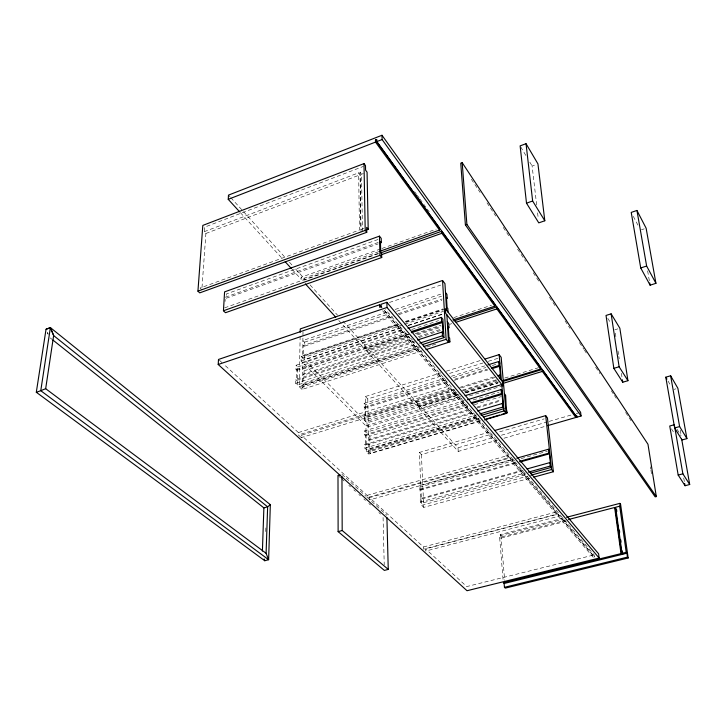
<?xml version="1.0" encoding="UTF-8"?>
<svg xmlns="http://www.w3.org/2000/svg" width="726" height="726" viewBox="0 0 726 726"><rect width="100%" height="100%" fill="white"/><g stroke="black" fill="none" stroke-linecap="round" stroke-linejoin="round"><path stroke-width="0.54" stroke-dasharray="3.63 2.72" d="M508.209 457.77L451.59 391.514L301.29 437.615L301.335 435.228L451.445 389.072L508 455.447L508.209 457.77L367.111 497.646L367.075 495.368L301.335 435.228M421.969 350.858L302.08 389.463L302.515 362.392L402.703 329.359M303.014 331.773L302.588 357.972L403.611 324.531M419.374 349.415L302.116 387.185L303.813 388.837L303.867 385.107L303.023 384.281L303.187 374.153L411.742 338.761M400.834 327.744L304.258 359.651L304.312 356.03L303.486 355.195L303.64 345.367L391.704 315.883M412.495 339.65L304.022 374.979L304.085 370.841L302.406 369.171L408.656 334.359M392.467 316.781L304.466 346.211L304.53 342.191L302.878 340.494L388.664 311.635M301.29 437.615L298.377 434.956L298.413 432.56L223.499 364.016M302.08 389.463L299.23 386.713L300.137 335.711M378.845 251.632L301.145 279.247L301.181 277.214L380.914 248.827M461.872 398.256L367.111 427.051L301.118 360.985L301.19 356.566L399.109 324.095M417.023 346.329L297.433 384.989L295.718 383.328L295.791 379.58L414.247 341.066M415.009 341.973L296.644 380.415L296.843 370.251L295.99 369.416L296.072 365.26L403.71 329.795M297.433 384.989L297.769 366.939L296.072 365.26M265.743 531.568L265.888 527.085M225.069 301.462L225.196 299.339M202 287.505L205.903 233.463L204.197 231.703L204.523 227.184L363.372 166.399M204.197 231.703L358.644 172.815L360.141 174.775L361.04 231.93M363.79 228.454L360.922 229.498L360.023 172.289L362.8 171.227M205.903 233.463L360.141 174.775M362.474 231.412L361.53 174.249L363.372 173.55M536.677 205.022L532.113 166.009L535.997 164.593M378.001 239.498L226.576 293.867L226.321 298.204L378.137 243.891M225.323 297.215L378.319 242.42M381.976 248.446L436.199 229.153M224.688 307.824L378.591 253.211M378.673 253.61L303.858 280.154L301.181 277.214M389.463 302.461L440.682 285.091M395.098 309.476L442.279 293.603M304.53 342.191L389.118 313.795M396.614 311.282L441.58 296.181M641.439 229.77L644.252 228.826M398.147 313.723L442.179 298.976M398.901 314.621L441.825 300.265M303.486 355.195L398.864 323.542M405.299 321.409L442.806 308.958M405.571 321.954L445.383 308.75M304.312 356.03L399.627 324.44M406.052 322.308L442.461 310.238M404.681 324.168L443.368 311.363M408.339 325.266L442.678 313.922M301.118 360.985L401.759 327.753M408.184 325.629L444.584 313.605M297.769 366.939L405.253 331.6M411.696 329.486L438.568 320.647M295.99 369.416L406.533 333.116M453.841 317.589L491.475 305.238M296.843 370.251L407.059 334.114M338.788 320.511L364.634 348.834L408.765 334.377M364.634 348.834L364.606 346.883L366.902 349.406L408.729 335.711M415.172 333.606L440.918 325.184M304.085 370.841L409.101 336.501M416.606 334.051L441.254 325.992M366.902 349.406L366.929 351.357L409.891 337.327M417.405 334.868L441.027 327.154M449.621 324.35L451.772 323.651M418.194 336.655L440.764 329.295M418.947 337.554L440.428 330.557M295.718 383.328L415.49 344.523M303.023 384.281L418.884 346.865M303.867 385.107L419.646 347.754M299.23 386.713L419.301 347.981M426.906 346.992L431.208 345.603M432.288 345.258L436.589 343.87M456.926 393.782L365.85 421.625L365.432 396.505L440.909 372.865M446.299 371.177L480.803 360.368M365.432 396.505L367.783 398.946L442.007 375.778M449.539 373.427L482.881 363.009M488.262 361.33L497.945 358.308M454.966 389.835L365.069 417.432L364.915 408.003L364.207 407.268L364.143 403.411L444.847 378.291M451.3 376.286L484.659 365.904M445.728 379.97L365.568 404.872L364.143 403.411M453.305 377.62L485.803 367.519M492.301 365.505L497.718 363.826M364.207 407.268L447.234 381.522M454.785 379.19L487.128 369.153M614.804 329.785L617.835 328.851M364.915 408.003L447.888 382.303M454.358 380.297L487.754 369.951M298.413 432.56L448.922 386.114L449.067 388.564L298.377 434.956M455.973 392.14L364.407 420.173L364.352 416.706L453.224 389.399M459.73 387.403L493.326 377.075M461.464 387.838L495.041 377.538M462.435 390.161L499.061 378.945M458.46 394.118L417.386 406.66L417.305 404.772L457.253 392.557M462.653 390.906L497.21 380.333M504.761 378.019L539.318 367.447M464.513 391.468L497.047 381.522M464.949 392.14L498.453 381.903M301.19 356.566L367.038 422.822L459.095 394.735M465.593 392.748L498.081 382.838M417.305 404.772L419.31 406.977L459.168 394.817M465.638 392.839L497.954 382.983M419.31 406.977L419.392 408.856L460.375 396.378M460.792 396.977L365.922 425.853L366.349 451.744L368.772 454.086L480.204 421.153M469.413 395.969L502.791 385.824M473.724 412.994L365.523 445.292L365.369 435.591L364.643 434.874L364.579 430.908L464.259 400.707M464.477 402.576L366.022 432.342L364.579 430.908M473.134 399.953L499.098 392.104M364.643 434.874L466.709 404.083M365.369 435.591L467.716 404.79M368.427 434.72L369.852 436.144L467.925 406.633M474.396 404.691L501.33 396.587M480.022 420.835L370.169 453.314L370.106 449.757L369.389 449.058L369.207 439.393L470.802 408.92M477.291 406.968L501.067 399.835M369.207 439.393L369.924 440.101L471.446 409.673M476.846 408.057L500.604 400.933M476.81 416.733L366.312 449.566L364.851 448.151L364.797 444.575L474.16 411.905M364.851 448.151L476.601 414.882M369.389 449.058L476.937 417.114M370.106 449.757L478.661 417.55M366.349 451.744L479.142 418.303M478.951 419.265L368.726 451.917L370.169 453.314M529.408 478.325L423.766 507.374L421.67 505.341L419.374 452.461L490.15 431.825M419.374 452.461L421.425 454.585L492.037 434.048M499.642 431.834L544.191 418.884M342.863 321.037L458.006 447.797L494.896 437.116M501.403 435.228L548.048 421.715M549.137 421.398L571.916 414.8M576.253 413.548L579.511 412.604M419.392 408.856L458.233 451.436L497.446 440.119M503.98 438.232L545.362 426.289M674.046 389.363L675.96 388.809M367.075 495.368L508 455.447M369.543 497.628L510.124 457.934L556.207 512.021L556.452 514.235L423.567 549.137L423.476 546.968L369.543 497.628L369.588 499.905L510.324 460.248L556.452 514.235M523.192 470.811L420.799 499.243L419.61 485.549L513.5 459.095M514.616 460.42L420.862 486.792L419.61 485.549M521.159 458.578L547.322 451.218M419.773 489.351L516.313 462.253M420.399 489.968L516.876 462.916M525.17 474.632L421.579 503.263L420.318 502.038L420.173 498.626L522.629 470.158M420.318 502.038L525.143 473.016M421.67 505.341L527.557 476.138M423.476 546.968L556.207 512.021M593.269 557.323L558.267 516.358L425.708 551.079L425.608 548.92L558.022 514.144L593.006 555.199L593.269 557.323L594.385 557.042L594.122 554.918L385.47 309.467M566.117 521.214L500.477 538.275L500.187 534.608L563.303 518.137M500.187 534.608L500.994 535.452L563.53 519.154M503.036 579.366L499.66 537.431L565.363 520.333M593.006 555.199L466.754 586.563L425.608 548.92M50.239 337.926L52.009 339.341M337.989 475.494L340.494 477.772M341.329 478.525L345.494 482.309M348.834 485.331L350.504 486.847M353.843 489.868L355.513 491.384M358.853 494.415L360.523 495.922M363.853 498.953L365.523 500.468M368.862 503.49L370.532 505.006M378.872 512.565L380.542 514.081M341.946 474.341L345.277 477.372M346.102 478.135L366.058 496.339M366.893 497.101L386.84 515.306M219.334 360.205L222.664 363.254M295.791 379.58L296.644 380.415M201.837 289.756L200.067 288.04L359.488 230.015L358.644 172.815M364.797 444.575L365.523 445.292M420.173 498.626L420.799 499.243M303.187 374.153L304.022 374.979M364.352 416.706L365.069 417.432M303.64 345.367L304.466 346.211M499.66 537.431L500.477 538.275M240.388 212.645L282.16 258.429M292.034 269.255L301.145 279.247M366.929 351.357L417.386 406.66M228.49 195.112L230.015 196.791M230.777 197.635L285.681 258.075M289.493 262.277L292.542 265.634M295.591 268.992L305.501 279.9M310.075 284.937L337.526 315.166M382.602 310.764L449.067 388.564M384.716 310.773L448.922 386.114M384.063 310.311L594.385 557.042M360.023 172.289L361.53 174.249M414.628 191.7L416.615 194.45M417.278 195.367L419.274 198.116M419.937 199.033L426.579 208.199M427.242 209.115L429.238 211.865M471.374 179.249L480.122 192.472M486.992 202.853L495.731 216.076M503.227 227.401L510.097 237.792M517.593 249.118L525.706 261.396M533.202 272.722L540.071 283.104M549.446 297.27L556.316 307.661M565.055 320.874L570.055 328.424M579.421 342.59L583.795 349.197M584.412 350.141L586.29 352.972M595.656 367.138L600.03 373.745M611.274 390.742L613.769 394.517M614.396 395.461L616.265 398.293M625.63 412.459L631.883 421.897M671.45 428.776L674.3 433.386M607.78 318.315L610.711 323.097M677.131 429.356L681.088 435.836M520.687 146.843L526.404 156.426M529.826 162.179L532.113 166.009M668.038 381.023L670.851 385.805M633.29 216.33L637.927 225.169M47.326 332.254L48.134 334.241L47.254 332.199M680.253 430.119L681.224 435.591M647.619 270.852L649.353 280.771M683.72 477.98L684.491 482.4M650.405 466.827L650.759 469.05M650.932 470.167L651.639 474.623M615.312 333.134L615.993 337.599M618.017 350.985L618.688 355.45M618.861 356.566L619.196 358.798M621.392 373.3L622.409 379.997M537.594 212.827L538.247 218.399M558.022 514.144L558.267 516.358M510.124 457.934L510.324 460.248M500.994 535.452L504.634 580.274M458.006 447.797L458.233 451.436M451.445 389.072L451.59 391.514M421.425 454.585L423.766 507.374M383.074 517.475L384.226 564.783M369.852 436.144L369.924 440.101M367.783 398.946L368.772 454.086M367.038 422.822L367.111 427.051"/><path stroke-width="1.09" d="M300.201 332.308L300.265 328.914L442.551 280.499L444.956 283.648L446.59 310.301M46.11 329.268L50.457 327.662L270.335 504.67L268.629 559.719L264.745 560.726L36.309 392.267L46.047 329.214L50.393 327.608L53.633 335.575L45.674 388.682L40.765 390.715L50.393 327.608M36.3 392.276L40.783 390.706L268.584 559.682L266.097 553.303L267.64 506.821L270.335 504.67M262.404 551.07L263.883 507.901L52.898 340.04M223.445 310.755L224.579 291.888L379.453 236.141L381.204 238.346L381.322 242.756L380.442 241.658L380.733 252.448L381.613 253.537L381.722 257.521L225.468 312.715L223.445 310.755L379.952 255.334L381.722 257.521M379.607 304.775L379.68 307.352L381.123 306.862L381.059 304.285L386.858 302.315L598.605 553.802L599.15 558.058L467.018 590.728L218.199 364.497L218.499 359.452L379.607 304.775L381.803 307.343M239.625 211.81L228.236 199.323L228.49 195.112L381.985 135.272L580.591 412.286L581.063 415.989L576.898 417.187L376.821 141.588L376.767 139.456L375.451 139.964L375.505 142.096L439.511 230.078L379.907 251.25M368.2 229.334L366.666 227.401L366.757 232.329L199.714 292.877L197.935 291.153L202.817 225.405L363.998 163.604L365.496 165.582L365.577 170.165L367.066 172.144L368.2 229.334L366.294 230.024M228.236 199.323L375.505 142.096M376.821 141.588L382.103 139.537L381.985 135.272M462.19 162.669L460.756 163.196L465.402 224.915L655.179 496.883L656.313 496.584L647.973 444.258L462.19 162.669L466.891 224.388L656.313 496.584M526.032 143.684L520.125 145.881L526.504 203.171L538.774 222.864L544.809 220.768L537.939 163.885L526.032 143.684L532.639 200.993L544.809 220.768M197.935 291.153L365.205 230.396L363.998 163.604M380.805 252.848L441.726 231.24L494.696 304.185L494.869 306.172L452.897 319.921M526.504 203.171L532.639 200.993M381.332 254.726L441.853 233.3L494.869 306.172M465.402 224.915L466.891 224.388M45.656 388.691L266.097 553.303M636.938 210.458L631.23 212.409L640.722 267.958L650.115 285.182L655.932 283.321L646.122 228.191L636.938 210.458L646.63 266.034L655.932 283.321M218.199 364.497L387.012 307.47L599.15 558.058M408.021 328.37L441.39 317.38L442.869 319.231L443.958 337.617L422.405 344.587M411.651 331.455L441.635 321.609L442.379 322.535L442.987 332.889L442.243 331.964L417.477 340.022M411.343 332.717L442.379 322.535M453.786 320.974L496.693 306.935L540.398 367.12L540.607 369.035L502.773 380.587M456.064 322.244L496.865 308.913L540.607 369.035M640.722 267.958L646.63 266.034M419.81 343.126L442.47 335.784L443.958 337.617M423.585 346.592L446.1 339.332L448.568 342.382L446.871 314.794M425.944 349.651L449.893 341.873L449.657 338.071L448.922 337.163L448.287 326.845L449.013 327.762L448.75 323.542L447.298 321.7M611.138 313.841L606.028 315.447L613.842 368.345L622.745 382.221L627.936 380.696L619.85 328.225L611.138 313.841L619.115 366.766L627.936 380.696M485.113 359.025L499.134 354.633L501.167 357.301L506.167 413.475L484.532 419.873M487.89 364.897L498.653 361.548L499.887 363.145M491.448 367.819L498.989 365.477L499.615 366.276L500.45 375.877L499.833 375.079L497.664 375.75M492.065 368.617L499.615 366.276M502.265 381.667L542.131 369.507L575.627 415.635L575.854 417.486L547.54 425.663M502.437 383.564L542.34 371.413L575.854 417.486M465.103 395.67L501.766 384.508L504.08 410.907L506.167 413.475M467.508 399.727L501.094 389.553L502.347 391.123M471.047 402.776L501.448 393.601L502.074 394.381L502.946 404.273L502.319 403.493L477.409 410.934M471.7 403.538L502.074 394.381M613.842 368.345L619.115 366.766M479.85 413.92L502.637 407.132L503.889 408.684L481.138 415.444M483.48 417.014L504.08 410.907M486.547 418.911L499.597 415.045M501.775 414.41L507.211 412.795L506.267 408.402L505.641 395.289L504.407 393.728M665.796 377.193L670.633 375.778L677.866 388.256L686.914 438.622L682.004 439.965L674.645 427.959L665.796 377.193L666.922 379.108M339.968 474.922L337.989 475.494L338.125 531.632L384.363 570.409L388.256 569.402L386.904 517.556M494.506 430.554L545.689 415.626L547.449 417.931L553.366 471.737L533.764 477.127M263.883 507.901L267.64 506.821L53.697 335.63L50.457 327.662M516.776 458.17L548.429 449.249L549.509 450.601M519.562 461.337L548.856 453.124L549.391 453.795L550.417 463.252L549.881 462.58L526.994 468.942M520.125 461.999L549.391 453.795M674.645 427.959L679.618 426.579L686.914 438.622M528.419 472.109L550.263 466.065L551.343 467.399L530.624 473.125M530.833 475.24L551.569 469.522L553.366 471.737M338.125 531.632L342.191 530.515L388.256 569.402M678.184 475.067L682.876 473.824L689.7 484.505L685.063 485.721L678.184 475.067L669.744 426.008L674.309 424.728L682.876 473.824M566.57 517.284L619.895 503.363L620.585 504.271L628.162 557.985L505.269 588.124L504.443 587.325L504.134 583.477L503.3 582.679L621.011 553.611L621.71 554.482L504.134 583.477M568.649 519.471L614.641 507.501L615.339 508.418L621.71 554.482M619.895 503.363L620.421 507.093L619.723 506.185L615.657 507.238L622.046 553.357L622.754 554.228L626.919 553.194L627.464 557.114L628.162 557.985M622.046 553.357L626.22 552.323L626.919 553.194M504.443 587.325L627.464 557.114M285.191 261.759L291.271 268.42M305.347 283.848L335.748 317.171M448.423 340.058L449.893 341.873M505.968 411.261L507.211 412.795M365.205 230.396L366.757 232.329M445.501 292.514L446.935 294.384L447.189 298.477L446.472 297.542L447.089 307.543L447.815 308.468L448.042 312.144M375.451 139.964L439.384 228.009L439.511 230.078M382.103 139.537L581.063 415.989M264.073 558.938L264.79 560.762M670.633 375.778L679.618 426.579M681.678 439.157L689.7 484.505M649.734 282.977L650.115 285.182M684.682 483.507L685.063 485.721M622.409 379.997L622.745 382.221M619.723 506.185L626.22 552.323M616.51 509.253L616.81 511.44M619.396 530.089L619.705 532.285M620.775 539.962L621.075 542.159M622.291 550.934L622.754 554.228M614.641 507.501L621.011 553.611M576.662 415.336L576.898 417.187M542.131 369.507L542.34 371.413M545.689 415.626L551.569 469.522M548.429 449.249L548.856 453.124M549.881 462.58L550.263 466.065M496.693 306.935L496.865 308.913M499.134 354.633L501.385 380.197M498.653 361.548L498.989 365.477M499.833 375.079L500.141 378.618M501.094 389.553L501.448 393.601M502.319 403.493L502.637 407.132M441.726 231.24L441.853 233.3M442.551 280.499L446.1 339.332M441.39 317.38L441.635 321.609M442.243 331.964L442.47 335.784M386.858 302.315L387.012 307.47M379.453 236.141L379.952 255.334M341.955 476.592L342.191 530.515M502.791 385.824L445.655 313.251L445.383 308.75L502.41 381.513L502.791 385.824"/></g></svg>
